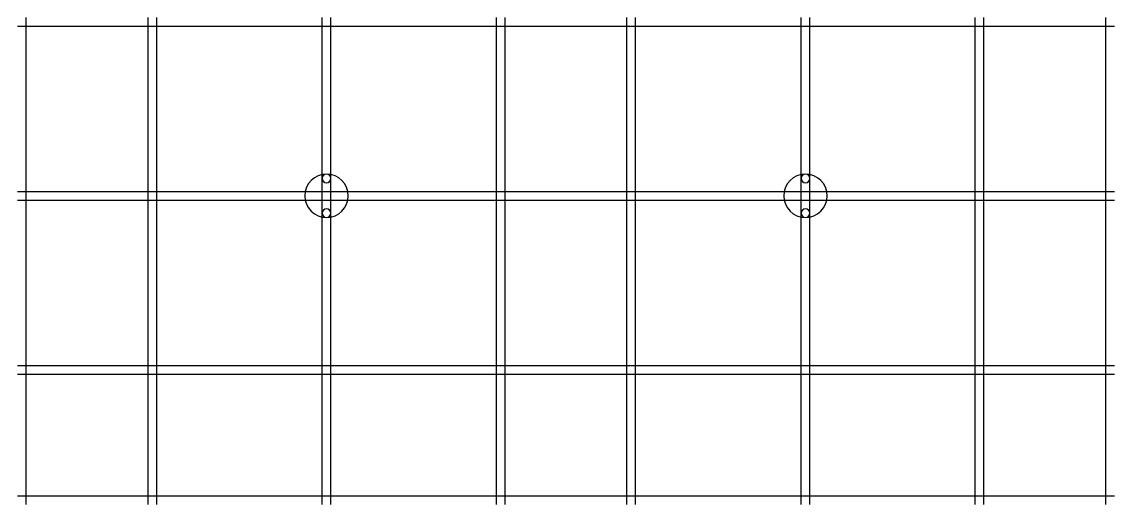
# Model space of a CAD drawing. Header units: millimetres. Extents: x 0 to 500, y 0 to 500.
# Drawn here: x 242.5 to 367.5, y 77.5 to 132.5 of the extents above; entities that cross this region are included whole.
import ezdxf

# ---------------------------------------------------------------- set-up
doc = ezdxf.new("R2010")
doc.units = ezdxf.units.MM
doc.layers.add('MDF_Model', color=7, linetype='CONTINUOUS')

msp = doc.modelspace()

# ---------------------------------------------------------------- linework, layer by layer
at = {"layer": 'MDF_Model'}
for p, q in [((243, 132, 1), (243, 133, 1)), ((243, 132, 1), (243, 133, 1)), ((257, 132, 1), (257, 133, 1)), ((257, 132, 1), (257, 133, 1)), ((258, 132, 1), (258, 133, 1)), ((258, 132, 1), (258, 133, 1)), ((277, 132, 1), (277, 133, 1)), ((277, 132, 1), (277, 133, 1)), ((278, 132, 1), (278, 133, 1)), ((278, 132, 1), (278, 133, 1)), ((297, 132, 1), (297, 133, 1)), ((297, 132, 1), (297, 133, 1)), ((298, 132, 1), (298, 133, 1)), ((298, 132, 1), (298, 133, 1)), ((312, 132, 1), (312, 133, 1)), ((312, 132, 1), (312, 133, 1)), ((313, 132, 1), (313, 133, 1)), ((313, 132, 1), (313, 133, 1)), ((332, 132, 1), (332, 133, 1)), ((332, 132, 1), (332, 133, 1)), ((333, 132, 1), (333, 133, 1)), ((333, 132, 1), (333, 133, 1)), ((352, 132, 1), (352, 133, 1)), ((352, 132, 1), (352, 133, 1)), ((353, 132, 1), (353, 133, 1)), ((353, 132, 1), (353, 133, 1)), ((367, 132, 1), (367, 133, 1)), ((367, 132, 1), (367, 133, 1)), ((242, 132, 1), (243, 132, 1)), ((242, 132, 1), (243, 132, 1)), ((243, 113, 1), (243, 132, 1)), ((243, 132, 1), (257, 132, 1)), ((243, 113, 1), (243, 132, 1)), ((243, 132), (243, 132, 1)), ((243, 113), (243, 132)), ((243, 132), (257, 132)), ((243, 132, 1), (257, 132, 1)), ((243, 132), (243, 132, 1)), ((243, 132), (257, 132)), ((243, 113), (243, 132)), ((257, 132, 1), (258, 132, 1)), ((257, 113, 1), (257, 132, 1)), ((257, 132, 1), (258, 132, 1)), ((257, 132), (257, 132, 1)), ((257, 113, 1), (257, 132, 1)), ((257, 132), (257, 132, 1)), ((257, 113), (257, 132)), ((257, 113), (257, 132)), ((258, 132), (277, 132)), ((258, 113), (258, 132)), ((258, 132), (277, 132)), ((258, 132, 1), (277, 132, 1)), ((258, 132), (258, 132, 1)), ((258, 132, 1), (277, 132, 1)), ((258, 113, 1), (258, 132, 1)), ((258, 132), (258, 132, 1)), ((258, 113), (258, 132)), ((258, 113, 1), (258, 132, 1)), ((277, 114.5, 1), (277, 132, 1)), ((277, 132, 1), (278, 132, 1)), ((277, 114.5, 1), (277, 132, 1)), ((277, 132), (277, 132, 1)), ((277, 114.5), (277, 132)), ((277, 132, 1), (278, 132, 1)), ((277, 114.5), (277, 132)), ((277, 132), (277, 132, 1)), ((278, 114.5, 1), (278, 132, 1)), ((278, 114.5, 1), (278, 132, 1)), ((278, 132), (278, 132, 1)), ((278, 114.5), (278, 132)), ((278, 132), (297, 132)), ((278, 114.5), (278, 132)), ((278, 132, 1), (297, 132, 1)), ((278, 132), (297, 132)), ((278, 132, 1), (297, 132, 1)), ((278, 132), (278, 132, 1)), ((297, 113), (297, 132)), ((297, 132), (297, 132, 1)), ((297, 113, 1), (297, 132, 1)), ((297, 132), (297, 132, 1)), ((297, 113), (297, 132)), ((297, 132, 1), (298, 132, 1)), ((297, 113, 1), (297, 132, 1)), ((297, 132, 1), (298, 132, 1)), ((298, 113, 1), (298, 132, 1)), ((298, 132, 1), (312, 132, 1)), ((298, 113, 1), (298, 132, 1)), ((298, 132), (298, 132, 1)), ((298, 113), (298, 132)), ((298, 132), (312, 132)), ((298, 132, 1), (312, 132, 1)), ((298, 132), (298, 132, 1)), ((298, 132), (312, 132)), ((298, 113), (298, 132)), ((312, 132, 1), (313, 132, 1)), ((312, 113, 1), (312, 132, 1)), ((312, 132, 1), (313, 132, 1)), ((312, 132), (312, 132, 1)), ((312, 113, 1), (312, 132, 1)), ((312, 132), (312, 132, 1)), ((312, 113), (312, 132)), ((312, 113), (312, 132)), ((313, 132), (332, 132)), ((313, 113), (313, 132)), ((313, 132), (332, 132)), ((313, 132, 1), (332, 132, 1)), ((313, 132), (313, 132, 1)), ((313, 132, 1), (332, 132, 1)), ((313, 113, 1), (313, 132, 1)), ((313, 132), (313, 132, 1)), ((313, 113), (313, 132)), ((313, 113, 1), (313, 132, 1)), ((332, 114.5, 1), (332, 132, 1)), ((332, 132, 1), (333, 132, 1)), ((332, 114.5, 1), (332, 132, 1)), ((332, 132), (332, 132, 1)), ((332, 114.5), (332, 132)), ((332, 132, 1), (333, 132, 1)), ((332, 114.5), (332, 132)), ((332, 132), (332, 132, 1)), ((333, 114.5, 1), (333, 132, 1)), ((333, 114.5, 1), (333, 132, 1)), ((333, 132), (333, 132, 1)), ((333, 114.5), (333, 132)), ((333, 114.5), (333, 132)), ((333, 132), (352, 132)), ((333, 132, 1), (352, 132, 1)), ((333, 132), (352, 132)), ((333, 132, 1), (352, 132, 1)), ((333, 132), (333, 132, 1)), ((352, 113), (352, 132)), ((352, 132), (352, 132, 1)), ((352, 113, 1), (352, 132, 1)), ((352, 132), (352, 132, 1)), ((352, 113), (352, 132)), ((352, 132, 1), (353, 132, 1)), ((352, 113, 1), (352, 132, 1)), ((352, 132, 1), (353, 132, 1)), ((353, 113, 1), (353, 132, 1)), ((353, 132, 1), (367, 132, 1)), ((353, 113, 1), (353, 132, 1)), ((353, 132), (353, 132, 1)), ((353, 113), (353, 132)), ((353, 132), (367, 132)), ((353, 132, 1), (367, 132, 1)), ((353, 132), (353, 132, 1)), ((353, 113), (353, 132)), ((353, 132), (367, 132)), ((367, 132, 1), (368, 132, 1)), ((367, 113, 1), (367, 132, 1)), ((367, 132, 1), (368, 132, 1)), ((367, 132), (367, 132, 1)), ((367, 113, 1), (367, 132, 1)), ((367, 132), (367, 132, 1)), ((367, 113), (367, 132)), ((367, 113), (367, 132)), ((277.5, 115, 3), (277.5, 115, 6)), ((277.5, 115, 3), (277.5, 115, 6)), ((332.5, 115, 3), (332.5, 115, 6)), ((332.5, 115, 3), (332.5, 115, 6)), ((277, 113, 1), (277, 114.5, 1)), ((277, 113, 1), (277, 114.5, 1)), ((277, 114.5), (277, 114.5, 1)), ((277, 113), (277, 114.5)), ((277, 114.5), (277, 114.5, 1)), ((277, 113), (277, 114.5)), ((278, 114.5, 1), (278, 114.5, 3)), ((278, 114.5, 1), (278, 114.5, 3)), ((278, 113, 1), (278, 114.5, 1)), ((278, 113, 1), (278, 114.5, 1)), ((278, 114.5), (278, 114.5, 1)), ((278, 113), (278, 114.5)), ((278, 114.5), (278, 114.5, 1)), ((278, 113), (278, 114.5)), ((332, 113, 1), (332, 114.5, 1)), ((332, 113, 1), (332, 114.5, 1)), ((332, 114.5), (332, 114.5, 1)), ((332, 113), (332, 114.5)), ((332, 114.5), (332, 114.5, 1)), ((332, 113), (332, 114.5)), ((333, 114.5, 1), (333, 114.5, 3)), ((333, 114.5, 1), (333, 114.5, 3)), ((333, 113, 1), (333, 114.5, 1)), ((333, 113, 1), (333, 114.5, 1)), ((333, 114.5), (333, 114.5, 1)), ((333, 113), (333, 114.5)), ((333, 114.5), (333, 114.5, 1)), ((333, 113), (333, 114.5)), ((242, 113, 1), (243, 113, 1)), ((242, 113, 1), (243, 113, 1)), ((243, 112, 1), (243, 113, 1)), ((243, 113, 1), (257, 113, 1)), ((243, 112, 1), (243, 113, 1)), ((243, 113), (243, 113, 1)), ((243, 113), (257, 113)), ((243, 113, 1), (257, 113, 1)), ((243, 113), (243, 113, 1)), ((243, 113), (257, 113)), ((257, 112, 1), (257, 113, 1)), ((257, 113, 1), (258, 113, 1)), ((257, 112, 1), (257, 113, 1)), ((257, 113, 1), (258, 113, 1)), ((257, 113), (257, 113, 1)), ((257, 113), (257, 113, 1)), ((258, 113, 1), (277, 113, 1)), ((258, 112, 1), (258, 113, 1)), ((258, 113), (277, 113)), ((258, 113), (277, 113)), ((258, 113, 1), (277, 113, 1)), ((258, 113), (258, 113, 1)), ((258, 112, 1), (258, 113, 1)), ((258, 113), (258, 113, 1)), ((277, 113, 1), (278, 113, 1)), ((277, 112, 1), (277, 113, 1)), ((277, 113, 1), (278, 113, 1)), ((277, 113), (277, 113, 1)), ((277, 112, 1), (277, 113, 1)), ((277, 113), (277, 113, 1)), ((278, 112, 1), (278, 113, 1)), ((278, 113), (278, 113, 1)), ((278, 113, 1), (297, 113, 1)), ((278, 112, 1), (278, 113, 1)), ((278, 113), (297, 113)), ((278, 113), (297, 113)), ((278, 113, 1), (297, 113, 1)), ((278, 113), (278, 113, 1)), ((280, 112.5, 3), (280, 112.5, 6)), ((280, 112.5, 3), (280, 112.5, 6)), ((297, 112, 1), (297, 113, 1)), ((297, 113), (297, 113, 1)), ((297, 112, 1), (297, 113, 1)), ((297, 113, 1), (298, 113, 1)), ((297, 113), (297, 113, 1)), ((297, 113, 1), (298, 113, 1)), ((298, 112, 1), (298, 113, 1)), ((298, 113, 1), (312, 113, 1)), ((298, 112, 1), (298, 113, 1)), ((298, 113), (298, 113, 1)), ((298, 113), (312, 113)), ((298, 113, 1), (312, 113, 1)), ((298, 113), (298, 113, 1)), ((298, 113), (312, 113)), ((312, 112, 1), (312, 113, 1)), ((312, 113, 1), (313, 113, 1)), ((312, 112, 1), (312, 113, 1)), ((312, 113, 1), (313, 113, 1)), ((312, 113), (312, 113, 1)), ((312, 113), (312, 113, 1)), ((313, 113, 1), (332, 113, 1)), ((313, 112, 1), (313, 113, 1)), ((313, 113), (332, 113)), ((313, 113), (332, 113)), ((313, 113, 1), (332, 113, 1)), ((313, 113), (313, 113, 1)), ((313, 112, 1), (313, 113, 1)), ((313, 113), (313, 113, 1)), ((332, 113, 1), (333, 113, 1)), ((332, 112, 1), (332, 113, 1)), ((332, 113, 1), (333, 113, 1)), ((332, 113), (332, 113, 1)), ((332, 112, 1), (332, 113, 1)), ((332, 113), (332, 113, 1)), ((333, 112, 1), (333, 113, 1)), ((333, 113), (333, 113, 1)), ((333, 113, 1), (352, 113, 1)), ((333, 112, 1), (333, 113, 1)), ((333, 113), (352, 113)), ((333, 113), (352, 113)), ((333, 113, 1), (352, 113, 1)), ((333, 113), (333, 113, 1)), ((335, 112.5, 3), (335, 112.5, 6)), ((335, 112.5, 3), (335, 112.5, 6)), ((352, 112, 1), (352, 113, 1)), ((352, 113), (352, 113, 1)), ((352, 112, 1), (352, 113, 1)), ((352, 113, 1), (353, 113, 1)), ((352, 113), (352, 113, 1)), ((352, 113, 1), (353, 113, 1)), ((353, 112, 1), (353, 113, 1)), ((353, 113, 1), (367, 113, 1)), ((353, 112, 1), (353, 113, 1)), ((353, 113), (353, 113, 1)), ((353, 113), (367, 113)), ((353, 113, 1), (367, 113, 1)), ((353, 113), (353, 113, 1)), ((353, 113), (367, 113)), ((367, 112, 1), (367, 113, 1)), ((367, 113, 1), (368, 113, 1)), ((367, 112, 1), (367, 113, 1)), ((367, 113, 1), (368, 113, 1)), ((367, 113), (367, 113, 1)), ((367, 113), (367, 113, 1)), ((242, 112, 1), (243, 112, 1)), ((242, 112, 1), (243, 112, 1)), ((243, 93, 1), (243, 112, 1)), ((243, 112, 1), (257, 112, 1)), ((243, 93, 1), (243, 112, 1)), ((243, 112), (243, 112, 1)), ((243, 93), (243, 112)), ((243, 112), (257, 112)), ((243, 112, 1), (257, 112, 1)), ((243, 112), (243, 112, 1)), ((243, 112), (257, 112)), ((243, 93), (243, 112)), ((257, 112, 1), (258, 112, 1)), ((257, 93, 1), (257, 112, 1)), ((257, 112, 1), (258, 112, 1)), ((257, 112), (257, 112, 1)), ((257, 93, 1), (257, 112, 1)), ((257, 112), (257, 112, 1)), ((257, 93), (257, 112)), ((257, 93), (257, 112)), ((258, 112), (277, 112)), ((258, 93), (258, 112)), ((258, 112), (277, 112)), ((258, 112, 1), (277, 112, 1)), ((258, 112), (258, 112, 1)), ((258, 112, 1), (277, 112, 1)), ((258, 93, 1), (258, 112, 1)), ((258, 112), (258, 112, 1)), ((258, 93), (258, 112)), ((258, 93, 1), (258, 112, 1)), ((277, 110.5, 1), (277, 112, 1)), ((277, 112, 1), (278, 112, 1)), ((277, 110.5, 1), (277, 112, 1)), ((277, 112), (277, 112, 1)), ((277, 110.5), (277, 112)), ((277, 112, 1), (278, 112, 1)), ((277, 110.5), (277, 112)), ((277, 112), (277, 112, 1)), ((278, 110.5, 1), (278, 112, 1)), ((278, 110.5, 1), (278, 112, 1)), ((278, 112), (278, 112, 1)), ((278, 110.5), (278, 112)), ((278, 112), (297, 112)), ((278, 110.5), (278, 112)), ((278, 112, 1), (297, 112, 1)), ((278, 112), (297, 112)), ((278, 112, 1), (297, 112, 1)), ((278, 112), (278, 112, 1)), ((297, 93), (297, 112)), ((297, 112), (297, 112, 1)), ((297, 93, 1), (297, 112, 1)), ((297, 112), (297, 112, 1)), ((297, 93), (297, 112)), ((297, 112, 1), (298, 112, 1)), ((297, 93, 1), (297, 112, 1)), ((297, 112, 1), (298, 112, 1)), ((298, 93, 1), (298, 112, 1)), ((298, 112, 1), (312, 112, 1)), ((298, 93, 1), (298, 112, 1)), ((298, 112), (298, 112, 1)), ((298, 93), (298, 112)), ((298, 112), (312, 112)), ((298, 112, 1), (312, 112, 1)), ((298, 112), (298, 112, 1)), ((298, 112), (312, 112)), ((298, 93), (298, 112)), ((312, 112, 1), (313, 112, 1)), ((312, 93, 1), (312, 112, 1)), ((312, 112, 1), (313, 112, 1)), ((312, 112), (312, 112, 1)), ((312, 93, 1), (312, 112, 1)), ((312, 112), (312, 112, 1)), ((312, 93), (312, 112)), ((312, 93), (312, 112)), ((313, 112), (332, 112)), ((313, 93), (313, 112)), ((313, 112), (332, 112)), ((313, 112, 1), (332, 112, 1)), ((313, 112), (313, 112, 1)), ((313, 112, 1), (332, 112, 1)), ((313, 93, 1), (313, 112, 1)), ((313, 112), (313, 112, 1)), ((313, 93), (313, 112)), ((313, 93, 1), (313, 112, 1)), ((332, 110.5, 1), (332, 112, 1)), ((332, 112, 1), (333, 112, 1)), ((332, 110.5, 1), (332, 112, 1)), ((332, 112), (332, 112, 1)), ((332, 110.5), (332, 112)), ((332, 112, 1), (333, 112, 1)), ((332, 110.5), (332, 112)), ((332, 112), (332, 112, 1)), ((333, 110.5, 1), (333, 112, 1)), ((333, 110.5, 1), (333, 112, 1)), ((333, 112), (333, 112, 1)), ((333, 110.5), (333, 112)), ((333, 110.5), (333, 112)), ((333, 112), (352, 112)), ((333, 112, 1), (352, 112, 1)), ((333, 112), (352, 112)), ((333, 112, 1), (352, 112, 1)), ((333, 112), (333, 112, 1)), ((352, 93), (352, 112)), ((352, 112), (352, 112, 1)), ((352, 93, 1), (352, 112, 1)), ((352, 112), (352, 112, 1)), ((352, 93), (352, 112)), ((352, 112, 1), (353, 112, 1)), ((352, 93, 1), (352, 112, 1)), ((352, 112, 1), (353, 112, 1)), ((353, 93, 1), (353, 112, 1)), ((353, 112, 1), (367, 112, 1)), ((353, 93, 1), (353, 112, 1)), ((353, 112), (353, 112, 1)), ((353, 93), (353, 112)), ((353, 112), (367, 112)), ((353, 112, 1), (367, 112, 1)), ((353, 112), (353, 112, 1)), ((353, 93), (353, 112)), ((353, 112), (367, 112)), ((367, 112, 1), (368, 112, 1)), ((367, 93, 1), (367, 112, 1)), ((367, 112, 1), (368, 112, 1)), ((367, 112), (367, 112, 1)), ((367, 93, 1), (367, 112, 1)), ((367, 112), (367, 112, 1)), ((367, 93), (367, 112)), ((367, 93), (367, 112)), ((277, 93, 1), (277, 110.5, 1)), ((277, 93, 1), (277, 110.5, 1)), ((277, 110.5), (277, 110.5, 1)), ((277, 93), (277, 110.5)), ((277, 110.5), (277, 110.5, 1)), ((277, 93), (277, 110.5)), ((277.5, 110, 3), (277.5, 110, 6)), ((277.5, 110, 3), (277.5, 110, 6)), ((278, 110.5, 1), (278, 110.5, 3)), ((278, 110.5, 1), (278, 110.5, 3)), ((278, 93, 1), (278, 110.5, 1)), ((278, 93, 1), (278, 110.5, 1)), ((278, 110.5), (278, 110.5, 1)), ((278, 93), (278, 110.5)), ((278, 110.5), (278, 110.5, 1)), ((278, 93), (278, 110.5)), ((332, 93, 1), (332, 110.5, 1)), ((332, 93, 1), (332, 110.5, 1)), ((332, 110.5), (332, 110.5, 1)), ((332, 93), (332, 110.5)), ((332, 110.5), (332, 110.5, 1)), ((332, 93), (332, 110.5)), ((332.5, 110, 3), (332.5, 110, 6)), ((332.5, 110, 3), (332.5, 110, 6)), ((333, 110.5, 1), (333, 110.5, 3)), ((333, 110.5, 1), (333, 110.5, 3)), ((333, 93, 1), (333, 110.5, 1)), ((333, 93, 1), (333, 110.5, 1)), ((333, 110.5), (333, 110.5, 1)), ((333, 93), (333, 110.5)), ((333, 110.5), (333, 110.5, 1)), ((333, 93), (333, 110.5)), ((242, 93, 1), (243, 93, 1)), ((242, 93, 1), (243, 93, 1)), ((243, 92, 1), (243, 93, 1)), ((243, 93, 1), (257, 93, 1)), ((243, 92, 1), (243, 93, 1)), ((243, 93), (243, 93, 1)), ((243, 93), (257, 93)), ((243, 93, 1), (257, 93, 1)), ((243, 93), (243, 93, 1)), ((243, 93), (257, 93)), ((257, 92, 1), (257, 93, 1)), ((257, 93, 1), (258, 93, 1)), ((257, 92, 1), (257, 93, 1)), ((257, 93, 1), (258, 93, 1)), ((257, 93), (257, 93, 1)), ((257, 93), (257, 93, 1)), ((258, 93), (277, 93)), ((258, 93), (277, 93)), ((258, 93, 1), (277, 93, 1)), ((258, 93), (258, 93, 1)), ((258, 93, 1), (277, 93, 1)), ((258, 92, 1), (258, 93, 1)), ((258, 93), (258, 93, 1)), ((258, 92, 1), (258, 93, 1)), ((277, 93, 1), (278, 93, 1)), ((277, 93), (277, 93, 1)), ((277, 92, 1), (277, 93, 1)), ((277, 93, 1), (278, 93, 1)), ((277, 93), (277, 93, 1)), ((277, 92, 1), (277, 93, 1)), ((278, 93), (278, 93, 1)), ((278, 92, 1), (278, 93, 1)), ((278, 93), (297, 93)), ((278, 93), (297, 93)), ((278, 93, 1), (297, 93, 1)), ((278, 93), (278, 93, 1)), ((278, 93, 1), (297, 93, 1)), ((278, 92, 1), (278, 93, 1)), ((297, 93), (297, 93, 1)), ((297, 92, 1), (297, 93, 1)), ((297, 93), (297, 93, 1)), ((297, 92, 1), (297, 93, 1)), ((297, 93, 1), (298, 93, 1)), ((297, 93, 1), (298, 93, 1)), ((298, 92, 1), (298, 93, 1)), ((298, 93, 1), (312, 93, 1)), ((298, 92, 1), (298, 93, 1)), ((298, 93), (298, 93, 1)), ((298, 93), (312, 93)), ((298, 93, 1), (312, 93, 1)), ((298, 93), (298, 93, 1)), ((298, 93), (312, 93)), ((312, 92, 1), (312, 93, 1)), ((312, 93, 1), (313, 93, 1)), ((312, 92, 1), (312, 93, 1)), ((312, 93, 1), (313, 93, 1)), ((312, 93), (312, 93, 1)), ((312, 93), (312, 93, 1)), ((313, 93), (332, 93)), ((313, 93), (332, 93)), ((313, 93, 1), (332, 93, 1)), ((313, 93), (313, 93, 1)), ((313, 93, 1), (332, 93, 1)), ((313, 92, 1), (313, 93, 1)), ((313, 93), (313, 93, 1)), ((313, 92, 1), (313, 93, 1)), ((332, 93, 1), (333, 93, 1)), ((332, 93), (332, 93, 1)), ((332, 92, 1), (332, 93, 1)), ((332, 93, 1), (333, 93, 1)), ((332, 93), (332, 93, 1)), ((332, 92, 1), (332, 93, 1)), ((333, 93), (333, 93, 1)), ((333, 92, 1), (333, 93, 1)), ((333, 93), (352, 93)), ((333, 93), (352, 93)), ((333, 93, 1), (352, 93, 1)), ((333, 93), (333, 93, 1)), ((333, 93, 1), (352, 93, 1)), ((333, 92, 1), (333, 93, 1)), ((352, 93), (352, 93, 1)), ((352, 92, 1), (352, 93, 1)), ((352, 93), (352, 93, 1)), ((352, 92, 1), (352, 93, 1)), ((352, 93, 1), (353, 93, 1)), ((352, 93, 1), (353, 93, 1)), ((353, 92, 1), (353, 93, 1)), ((353, 93, 1), (367, 93, 1)), ((353, 92, 1), (353, 93, 1)), ((353, 93), (353, 93, 1)), ((353, 93), (367, 93)), ((353, 93, 1), (367, 93, 1)), ((353, 93), (353, 93, 1)), ((353, 93), (367, 93)), ((367, 92, 1), (367, 93, 1)), ((367, 93, 1), (368, 93, 1)), ((367, 92, 1), (367, 93, 1)), ((367, 93, 1), (368, 93, 1)), ((367, 93), (367, 93, 1)), ((367, 93), (367, 93, 1)), ((242, 92, 1), (243, 92, 1)), ((242, 92, 1), (243, 92, 1)), ((243, 78, 1), (243, 92, 1)), ((243, 92, 1), (257, 92, 1)), ((243, 78, 1), (243, 92, 1)), ((243, 92), (243, 92, 1)), ((243, 78), (243, 92)), ((243, 92), (257, 92)), ((243, 92, 1), (257, 92, 1)), ((243, 92), (243, 92, 1)), ((243, 92), (257, 92)), ((243, 78), (243, 92)), ((257, 92, 1), (258, 92, 1)), ((257, 78, 1), (257, 92, 1)), ((257, 92, 1), (258, 92, 1)), ((257, 92), (257, 92, 1)), ((257, 78, 1), (257, 92, 1)), ((257, 92), (257, 92, 1)), ((257, 78), (257, 92)), ((257, 78), (257, 92)), ((258, 92, 1), (277, 92, 1)), ((258, 92), (277, 92)), ((258, 92, 1), (277, 92, 1)), ((258, 92), (258, 92, 1)), ((258, 92), (277, 92)), ((258, 78), (258, 92)), ((258, 78, 1), (258, 92, 1)), ((258, 92), (258, 92, 1)), ((258, 78), (258, 92)), ((258, 78, 1), (258, 92, 1)), ((277, 92, 1), (278, 92, 1)), ((277, 78, 1), (277, 92, 1)), ((277, 92, 1), (278, 92, 1)), ((277, 78, 1), (277, 92, 1)), ((277, 92), (277, 92, 1)), ((277, 78), (277, 92)), ((277, 92), (277, 92, 1)), ((277, 78), (277, 92)), ((278, 78, 1), (278, 92, 1)), ((278, 92, 1), (297, 92, 1)), ((278, 78, 1), (278, 92, 1)), ((278, 92), (278, 92, 1)), ((278, 78), (278, 92)), ((278, 92), (297, 92)), ((278, 92, 1), (297, 92, 1)), ((278, 92), (278, 92, 1)), ((278, 78), (278, 92)), ((278, 92), (297, 92)), ((297, 92, 1), (298, 92, 1)), ((297, 92), (297, 92, 1)), ((297, 78), (297, 92)), ((297, 78, 1), (297, 92, 1)), ((297, 92), (297, 92, 1)), ((297, 78), (297, 92)), ((297, 78, 1), (297, 92, 1)), ((297, 92, 1), (298, 92, 1)), ((298, 78, 1), (298, 92, 1)), ((298, 92, 1), (312, 92, 1)), ((298, 78, 1), (298, 92, 1)), ((298, 92), (298, 92, 1)), ((298, 78), (298, 92)), ((298, 92), (312, 92)), ((298, 92, 1), (312, 92, 1)), ((298, 92), (298, 92, 1)), ((298, 92), (312, 92)), ((298, 78), (298, 92)), ((312, 92, 1), (313, 92, 1)), ((312, 78, 1), (312, 92, 1)), ((312, 92, 1), (313, 92, 1)), ((312, 78, 1), (312, 92, 1)), ((312, 92), (312, 92, 1)), ((312, 78), (312, 92)), ((312, 92), (312, 92, 1)), ((312, 78), (312, 92)), ((313, 92, 1), (332, 92, 1)), ((313, 92), (332, 92)), ((313, 92, 1), (332, 92, 1)), ((313, 92), (313, 92, 1)), ((313, 92), (332, 92)), ((313, 78), (313, 92)), ((313, 78, 1), (313, 92, 1)), ((313, 92), (313, 92, 1)), ((313, 78), (313, 92)), ((313, 78, 1), (313, 92, 1)), ((332, 92, 1), (333, 92, 1)), ((332, 78, 1), (332, 92, 1)), ((332, 92, 1), (333, 92, 1)), ((332, 78, 1), (332, 92, 1)), ((332, 92), (332, 92, 1)), ((332, 78), (332, 92)), ((332, 92), (332, 92, 1)), ((332, 78), (332, 92)), ((333, 78, 1), (333, 92, 1)), ((333, 92, 1), (352, 92, 1)), ((333, 78, 1), (333, 92, 1)), ((333, 92), (333, 92, 1)), ((333, 78), (333, 92)), ((333, 92), (352, 92)), ((333, 92, 1), (352, 92, 1)), ((333, 92), (333, 92, 1)), ((333, 78), (333, 92)), ((333, 92), (352, 92)), ((352, 92, 1), (353, 92, 1)), ((352, 92), (352, 92, 1)), ((352, 78), (352, 92)), ((352, 78, 1), (352, 92, 1)), ((352, 92), (352, 92, 1)), ((352, 78), (352, 92)), ((352, 78, 1), (352, 92, 1)), ((352, 92, 1), (353, 92, 1)), ((353, 78, 1), (353, 92, 1)), ((353, 92, 1), (367, 92, 1)), ((353, 78, 1), (353, 92, 1)), ((353, 92), (353, 92, 1)), ((353, 78), (353, 92)), ((353, 92), (367, 92)), ((353, 92, 1), (367, 92, 1)), ((353, 92), (353, 92, 1)), ((353, 78), (353, 92)), ((353, 92), (367, 92)), ((367, 92, 1), (368, 92, 1)), ((367, 78, 1), (367, 92, 1)), ((367, 92, 1), (368, 92, 1)), ((367, 92), (367, 92, 1)), ((367, 78, 1), (367, 92, 1)), ((367, 92), (367, 92, 1)), ((367, 78), (367, 92)), ((367, 78), (367, 92)), ((242, 78, 1), (243, 78, 1)), ((242, 78, 1), (243, 78, 1)), ((243, 77, 1), (243, 78, 1)), ((243, 78, 1), (257, 78, 1)), ((243, 77, 1), (243, 78, 1)), ((243, 78), (243, 78, 1)), ((243, 78), (257, 78)), ((243, 78, 1), (257, 78, 1)), ((243, 78), (243, 78, 1)), ((243, 78), (257, 78)), ((257, 77, 1), (257, 78, 1)), ((257, 78, 1), (258, 78, 1)), ((257, 77, 1), (257, 78, 1)), ((257, 78, 1), (258, 78, 1)), ((257, 78), (257, 78, 1)), ((257, 78), (257, 78, 1)), ((258, 78, 1), (277, 78, 1)), ((258, 77, 1), (258, 78, 1)), ((258, 78), (277, 78)), ((258, 78, 1), (277, 78, 1)), ((258, 78), (258, 78, 1)), ((258, 77, 1), (258, 78, 1)), ((258, 78), (277, 78)), ((258, 78), (258, 78, 1)), ((277, 77, 1), (277, 78, 1)), ((277, 78, 1), (278, 78, 1)), ((277, 77, 1), (277, 78, 1)), ((277, 78, 1), (278, 78, 1)), ((277, 78), (277, 78, 1)), ((277, 78), (277, 78, 1)), ((278, 77, 1), (278, 78, 1)), ((278, 78, 1), (297, 78, 1)), ((278, 77, 1), (278, 78, 1)), ((278, 78), (278, 78, 1)), ((278, 78), (297, 78)), ((278, 78, 1), (297, 78, 1)), ((278, 78), (278, 78, 1)), ((278, 78), (297, 78)), ((297, 77, 1), (297, 78, 1)), ((297, 78), (297, 78, 1)), ((297, 77, 1), (297, 78, 1)), ((297, 78, 1), (298, 78, 1)), ((297, 78), (297, 78, 1)), ((297, 78, 1), (298, 78, 1)), ((298, 77, 1), (298, 78, 1)), ((298, 78, 1), (312, 78, 1)), ((298, 77, 1), (298, 78, 1)), ((298, 78), (298, 78, 1)), ((298, 78), (312, 78)), ((298, 78, 1), (312, 78, 1)), ((298, 78), (298, 78, 1)), ((298, 78), (312, 78)), ((312, 77, 1), (312, 78, 1)), ((312, 78, 1), (313, 78, 1)), ((312, 77, 1), (312, 78, 1)), ((312, 78, 1), (313, 78, 1)), ((312, 78), (312, 78, 1)), ((312, 78), (312, 78, 1)), ((313, 78, 1), (332, 78, 1)), ((313, 77, 1), (313, 78, 1)), ((313, 78), (332, 78)), ((313, 78, 1), (332, 78, 1)), ((313, 78), (313, 78, 1)), ((313, 77, 1), (313, 78, 1)), ((313, 78), (332, 78)), ((313, 78), (313, 78, 1)), ((332, 77, 1), (332, 78, 1)), ((332, 78, 1), (333, 78, 1)), ((332, 77, 1), (332, 78, 1)), ((332, 78, 1), (333, 78, 1)), ((332, 78), (332, 78, 1)), ((332, 78), (332, 78, 1)), ((333, 77, 1), (333, 78, 1)), ((333, 78, 1), (352, 78, 1)), ((333, 77, 1), (333, 78, 1)), ((333, 78), (333, 78, 1)), ((333, 78), (352, 78)), ((333, 78, 1), (352, 78, 1)), ((333, 78), (333, 78, 1)), ((333, 78), (352, 78)), ((352, 77, 1), (352, 78, 1)), ((352, 78), (352, 78, 1)), ((352, 77, 1), (352, 78, 1)), ((352, 78, 1), (353, 78, 1)), ((352, 78), (352, 78, 1)), ((352, 78, 1), (353, 78, 1)), ((353, 77, 1), (353, 78, 1)), ((353, 78, 1), (367, 78, 1)), ((353, 77, 1), (353, 78, 1)), ((353, 78), (353, 78, 1)), ((353, 78), (367, 78)), ((353, 78, 1), (367, 78, 1)), ((353, 78), (353, 78, 1)), ((353, 78), (367, 78)), ((367, 77, 1), (367, 78, 1)), ((367, 78, 1), (368, 78, 1)), ((367, 77, 1), (367, 78, 1)), ((367, 78, 1), (368, 78, 1)), ((367, 78), (367, 78, 1)), ((367, 78), (367, 78, 1))]:
    msp.add_line(p, q, dxfattribs=at)
for centre, radius, start, end in [((277.5, 112.5, 6), 2.5, 90, -90), ((277.5, 112.5, 3), 2.5, 90, -90), ((277.5, 112.5, 6), 2.5, 90, -90), ((277.5, 112.5, 3), 2.5, 90, -90), ((277.5, 114.5, 3), 0.5, 90, 0), ((277.5, 114.5, 1), 0.5, 0, 180), ((277.5, 114.5, 3), 0.5, 90, 0), ((277.5, 114.5, 1), 0.5, 0, 180), ((277.5, 112.5, 6), 2.5, 0, 90), ((277.5, 112.5, 6), 2.5, 0, 90), ((277.5, 112.5, 3), 2.5, 0, 90), ((277.5, 112.5, 3), 2.5, 0, 90), ((277.5, 114.5, 3), 0.5, 0, 90), ((277.5, 114.5, 3), 0.5, 0, 90), ((332.5, 112.5, 6), 2.5, 90, -90), ((332.5, 112.5, 3), 2.5, 90, -90), ((332.5, 112.5, 6), 2.5, 90, -90), ((332.5, 112.5, 3), 2.5, 90, -90), ((332.5, 114.5, 3), 0.5, 90, 0), ((332.5, 114.5, 1), 0.5, 0, 180), ((332.5, 114.5, 3), 0.5, 90, 0), ((332.5, 114.5, 1), 0.5, 0, 180), ((332.5, 112.5, 6), 2.5, 0, 90), ((332.5, 112.5, 6), 2.5, 0, 90), ((332.5, 112.5, 3), 2.5, 0, 90), ((332.5, 112.5, 3), 2.5, 0, 90), ((332.5, 114.5, 3), 0.5, 0, 90), ((332.5, 114.5, 3), 0.5, 0, 90), ((277.5, 114.5, 1), 0.5, 180, 0), ((277.5, 114.5, 1), 0.5, 180, 0), ((332.5, 114.5, 1), 0.5, 180, 0), ((332.5, 114.5, 1), 0.5, 180, 0), ((277.5, 112.5, 6), 2.5, -90, 0), ((277.5, 112.5, 3), 2.5, -90, 0), ((277.5, 112.5, 6), 2.5, -90, 0), ((277.5, 112.5, 3), 2.5, -90, 0), ((332.5, 112.5, 6), 2.5, -90, 0), ((332.5, 112.5, 3), 2.5, -90, 0), ((332.5, 112.5, 6), 2.5, -90, 0), ((332.5, 112.5, 3), 2.5, -90, 0), ((277.5, 110.5, 3), 0.5, 0, -90), ((277.5, 110.5, 1), 0.5, 0, 180), ((277.5, 110.5, 3), 0.5, 0, -90), ((277.5, 110.5, 1), 0.5, 0, 180), ((277.5, 110.5, 1), 0.5, 180, 0), ((277.5, 110.5, 1), 0.5, 180, 0), ((277.5, 110.5, 3), 0.5, -90, 0), ((277.5, 110.5, 3), 0.5, -90, 0), ((332.5, 110.5, 3), 0.5, 0, -90), ((332.5, 110.5, 1), 0.5, 0, 180), ((332.5, 110.5, 3), 0.5, 0, -90), ((332.5, 110.5, 1), 0.5, 0, 180), ((332.5, 110.5, 1), 0.5, 180, 0), ((332.5, 110.5, 1), 0.5, 180, 0), ((332.5, 110.5, 3), 0.5, -90, 0), ((332.5, 110.5, 3), 0.5, -90, 0)]:
    msp.add_arc(centre, radius, start, end, dxfattribs=at)

doc.saveas('drawing.dxf')
